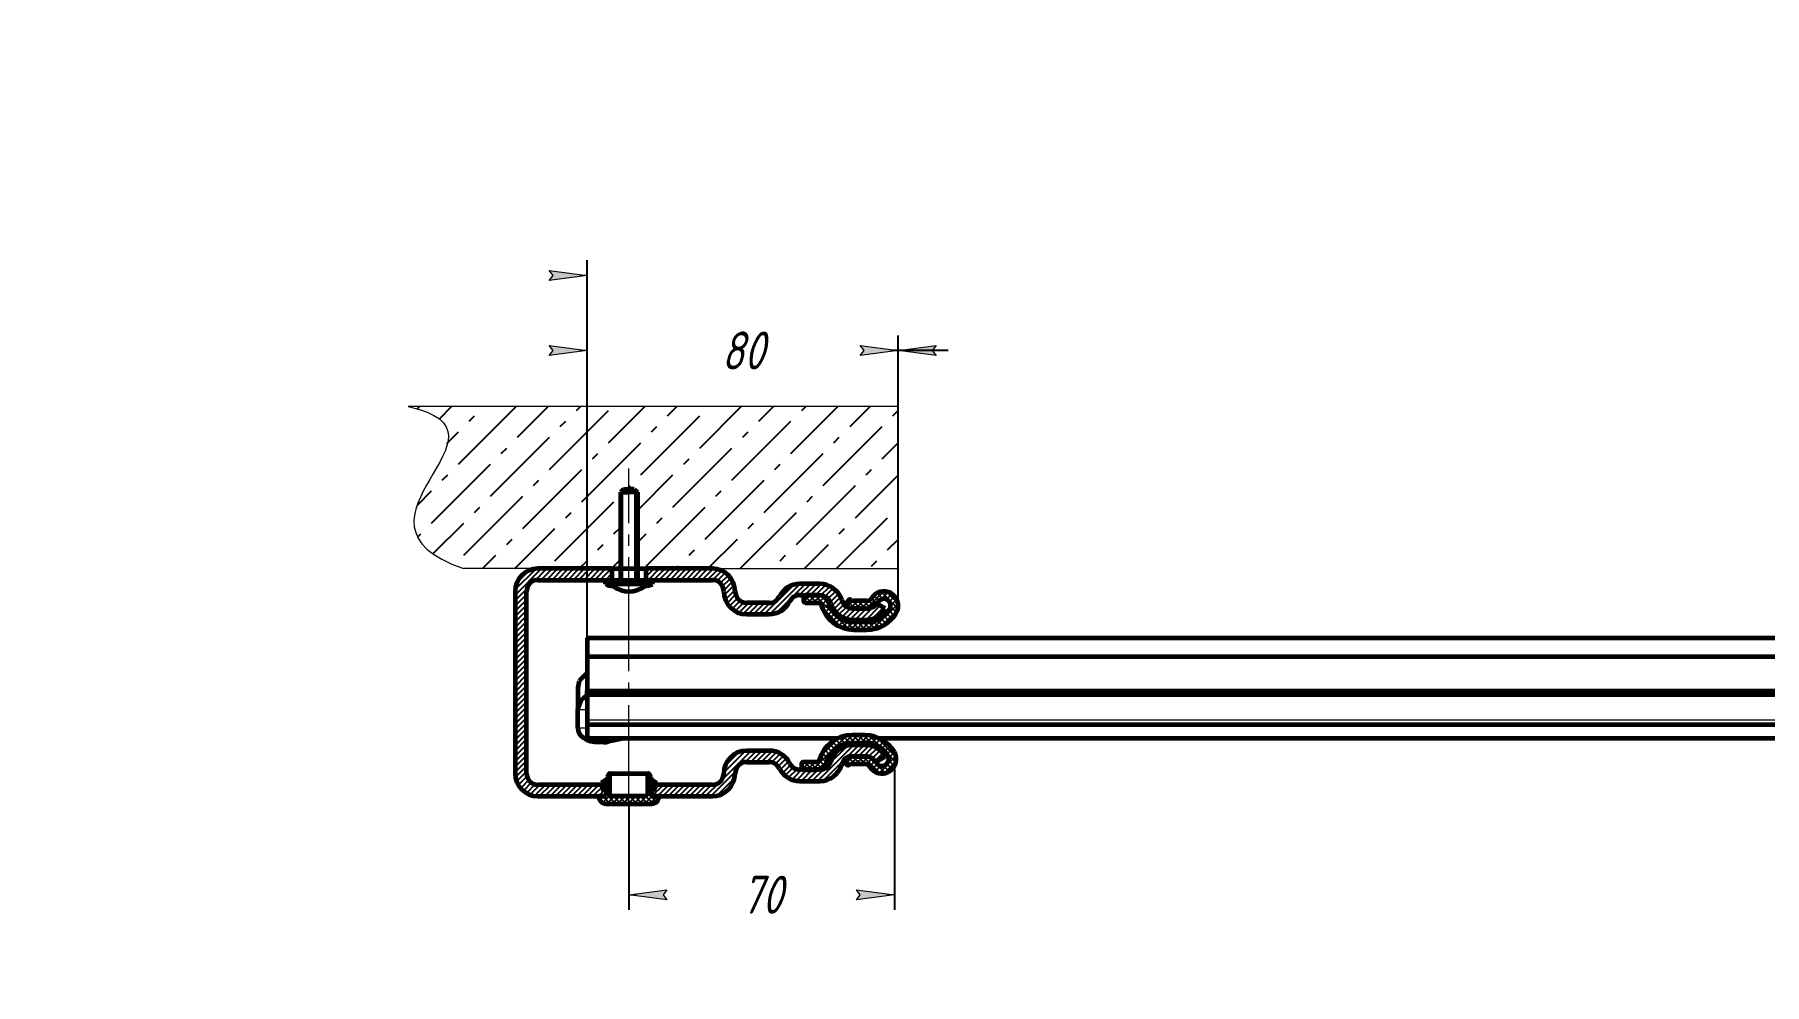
# Model space of a CAD drawing. Header units: millimetres. Extents: x 0 to 841, y 0 to 594.
# Drawn here: x 0 to 228, y 0 to 125.2 of the extents above; entities that cross this region are included whole.
import ezdxf

# ---------------------------------------------------------------- set-up
doc = ezdxf.new("R2010")
doc.units = ezdxf.units.MM
for name, pattern in [('K5LT_AXLED', [19.5, 15, -1.5, 1.5, -1.5]), ('K5LT_BASIC', [0]), ('K5LT_THIN', [0])]:
    doc.linetypes.add(name, pattern=pattern)
doc.layers.add('Системный слой', color=7, linetype='Continuous')
doc.layers.add('Системный слой (1)', color=7, linetype='Continuous', true_color=0x909090)
doc.styles.add('KDIMTEXTSTYLE', font='GOST_AU.SHX', dxfattribs={"width": 0.96, "oblique": 15, "height": 5})
doc.dimstyles.new('KDIMSTYLE (0.50)', dxfattribs={"dimtxt": 5, "dimasz": 1, "dimexe": 2, "dimexo": 0, "dimgap": 1, "dimtad": 1, "dimlfac": 2, "dimtxsty": 'KDIMTEXTSTYLE', "dimsah": 1, "dimcen": 0, "dimdle": 1, "dimadec": 0, "dimazin": 0, "dimtfac": 0.667, "dimtmove": 0, "dimatfit": 3, "dimfxl": 1, "dimtvp": 1, "dimtolj": 1, "dimtzin": 0, "dimarcsym": 0})
pattern_1 = [(45, (0, 0), (-0.3535533905932737, 0.3535533905932738), []), (135, (0, 0), (-0.3535533905932738, -0.3535533905932737), [])]

# ---------------------------------------------------------------- blocks, each defined once
blk = doc.blocks.new('U556')
at = {"layer": 'Системный слой (1)', "color": 5, "linetype": 'K5LT_BASIC', "lineweight": 60, "true_color": 0x0000ff}
blk.add_line((72.8386064477993, 45.68804066407149), (263.4437334016526, 45.68804066407151), dxfattribs=at)
blk = doc.blocks.new('U557')
at = {"layer": 'Системный слой (1)', "color": 5, "linetype": 'K5LT_BASIC', "lineweight": 60, "true_color": 0x0000ff}
blk.add_line((72.8386064477993, 45.68804066407149), (263.4437334016526, 45.68804066407151), dxfattribs=at)
blk = doc.blocks.new('U558')
at = {"layer": 'Системный слой (1)', "color": 5, "linetype": 'K5LT_BASIC', "lineweight": 60, "true_color": 0x0000ff}
for p, q in [((72.83860644832032, 41.07293010038656), (71.80155631752083, 40.00372526796646)), ((71.80155631752083, 40.00372526796646), (71.58860644779952, 39.14408444997262))]:
    blk.add_line(p, q, dxfattribs=at)
blk = doc.blocks.new('U559')
at = {"layer": 'Системный слой (1)', "color": 5, "linetype": 'K5LT_BASIC', "lineweight": 60, "true_color": 0x0000ff}
for p, q in [((71.58860644779952, 36.2491703700337), (72.0520807088605, 37.49538949391295)), ((72.0520807088605, 37.49538949391295), (72.83860644832032, 38.17801602044763))]:
    blk.add_line(p, q, dxfattribs=at)
blk = doc.blocks.new('U560')
at = {"layer": 'Системный слой (1)', "color": 5, "linetype": 'K5LT_BASIC', "lineweight": 60, "true_color": 0x0000ff}
blk.add_line((72.8386064477993, 34.2546890715642), (263.6400706859918, 34.25468907156421), dxfattribs=at)
blk = doc.blocks.new('U561')
at = {"layer": 'Системный слой (1)', "color": 7, "linetype": 'K5LT_THIN', "lineweight": 18}
blk.add_line((72.8386064477993, 34.89531483199299), (263.6827444632124, 34.89531483199301), dxfattribs=at)
blk = doc.blocks.new('U562')
at = {"layer": 'Системный слой (1)', "color": 5, "linetype": 'K5LT_BASIC', "lineweight": 60, "true_color": 0x0000ff}
blk.add_line((72.8386064477993, 43.22522280690607), (263.2025840688638, 43.22522280690607), dxfattribs=at)
blk = doc.blocks.new('U563')
at = {"layer": 'Системный слой (1)', "color": 5, "linetype": 'K5LT_BASIC', "lineweight": 60, "true_color": 0x0000ff}
blk.add_line((72.8386064477993, 45.68804066407149), (263.4437334016526, 45.68804066407151), dxfattribs=at)
blk = doc.blocks.new('U564')
at = {"layer": 'Системный слой (1)', "color": 5, "linetype": 'K5LT_BASIC', "lineweight": 60, "true_color": 0x0000ff}
blk.add_line((72.8386064477993, 38.71407111226358), (263.4888517389797, 38.71407111226358), dxfattribs=at)
blk = doc.blocks.new('U565')
at = {"layer": 'Системный слой (1)', "color": 5, "linetype": 'K5LT_BASIC', "lineweight": 60, "true_color": 0x0000ff}
blk.add_line((72.8386064477993, 38.21567986925953), (263.5480060004689, 38.21567986925953), dxfattribs=at)
blk = doc.blocks.new('U566')
at = {"layer": 'Системный слой (1)', "color": 5, "linetype": 'K5LT_BASIC', "lineweight": 60, "true_color": 0x0000ff}
blk.add_line((72.8386064477993, 45.68804066407149), (263.4437334016526, 45.68804066407151), dxfattribs=at)
blk = doc.blocks.new('U567')
at = {"layer": 'Системный слой (1)', "color": 5, "linetype": 'K5LT_BASIC', "lineweight": 60, "true_color": 0x0000ff}
blk.add_line((72.8386064477993, 45.68804066407149), (263.4437334016526, 45.68804066407151), dxfattribs=at)
blk = doc.blocks.new('U568')
at = {"layer": 'Системный слой (1)', "color": 5, "linetype": 'K5LT_BASIC', "lineweight": 60, "true_color": 0x0000ff}
blk.add_line((72.8386064477993, 45.68804066407149), (263.4437334016526, 45.68804066407151), dxfattribs=at)
blk = doc.blocks.new('U569')
at = {"layer": 'Системный слой (1)', "color": 5, "linetype": 'K5LT_BASIC', "lineweight": 60, "true_color": 0x0000ff}
blk.add_line((72.8386064477993, 45.68804066407149), (263.4437334016526, 45.68804066407151), dxfattribs=at)
blk = doc.blocks.new('U570')
at = {"layer": 'Системный слой (1)', "color": 5, "linetype": 'K5LT_BASIC', "lineweight": 60, "true_color": 0x0000ff}
blk.add_line((72.8386064477993, 45.68804066407149), (263.4437334016526, 45.68804066407151), dxfattribs=at)
blk = doc.blocks.new('U571')
at = {"layer": 'Системный слой (1)', "color": 5, "linetype": 'K5LT_BASIC', "lineweight": 60, "true_color": 0x0000ff}
blk.add_line((72.8386064477993, 45.68804066407149), (263.4437334016526, 45.68804066407151), dxfattribs=at)
blk = doc.blocks.new('U572')
at = {"layer": 'Системный слой (1)', "color": 5, "linetype": 'K5LT_BASIC', "lineweight": 60, "true_color": 0x0000ff}
blk.add_line((72.8386064477993, 45.68804066407149), (263.4437334016526, 45.68804066407151), dxfattribs=at)
blk = doc.blocks.new('U573')
at = {"layer": 'Системный слой (1)', "color": 5, "linetype": 'K5LT_BASIC', "lineweight": 60, "true_color": 0x0000ff}
for p, q in [((72.8386064477993, 32.47013166586613), (105.9209884693728, 32.47013166586615)), ((111.2963577627331, 32.47013166586615), (263.4437333971864, 32.47013166586615))]:
    blk.add_line(p, q, dxfattribs=at)
blk = doc.blocks.new('U574')
at = {"layer": 'Системный слой (1)', "color": 5, "linetype": 'K5LT_BASIC', "lineweight": 60, "true_color": 0x0000ff}
blk.add_line((72.8386064477993, 45.68804066407149), (263.4437334016526, 45.68804066407151), dxfattribs=at)
blk = doc.blocks.new('U575')
at = {"layer": 'Системный слой (1)', "color": 5, "linetype": 'K5LT_BASIC', "lineweight": 60, "true_color": 0x0000ff}
blk.add_line((72.8386064477993, 45.68804066407149), (263.4437334016526, 45.68804066407151), dxfattribs=at)
blk = doc.blocks.new('U579')
at = {"layer": 'Системный слой (1)', "color": 5, "linetype": 'K5LT_BASIC', "lineweight": 60, "true_color": 0x0000ff}
blk.add_line((72.8386064477993, 45.68804066407149), (263.4437334016526, 45.68804066407151), dxfattribs=at)
blk = doc.blocks.new('U580')
at = {"layer": 'Системный слой (1)', "color": 5, "linetype": 'K5LT_BASIC', "lineweight": 60, "true_color": 0x0000ff}
blk.add_line((72.8386064477993, 45.68804066407149), (263.4437334016526, 45.68804066407151), dxfattribs=at)
blk = doc.blocks.new('U581')
at = {"layer": 'Системный слой (1)', "color": 5, "linetype": 'K5LT_BASIC', "lineweight": 60, "true_color": 0x0000ff}
blk.add_line((72.8386064477993, 45.68804066407149), (263.4437334016526, 45.68804066407151), dxfattribs=at)
blk = doc.blocks.new('U582')
at = {"layer": 'Системный слой (1)', "color": 5, "linetype": 'K5LT_BASIC', "lineweight": 60, "true_color": 0x0000ff}
blk.add_line((72.8386064477993, 45.68804066407149), (263.4437334016526, 45.68804066407151), dxfattribs=at)
blk = doc.blocks.new('U583')
at = {"layer": 'Системный слой (1)', "color": 5, "linetype": 'K5LT_BASIC', "lineweight": 60, "true_color": 0x0000ff}
blk.add_line((72.8386064477993, 45.68804066407149), (263.4437334016526, 45.68804066407151), dxfattribs=at)
blk = doc.blocks.new('U584')
at = {"layer": 'Системный слой (1)', "color": 5, "linetype": 'K5LT_BASIC', "lineweight": 60, "true_color": 0x0000ff}
blk.add_line((72.8386064477993, 45.68804066407149), (263.4437334016526, 45.68804066407151), dxfattribs=at)
blk = doc.blocks.new('U585')
at = {"layer": 'Системный слой (1)', "color": 5, "linetype": 'K5LT_BASIC', "lineweight": 60, "true_color": 0x0000ff}
blk.add_line((72.8386064477993, 45.68804066407149), (263.4437334016526, 45.68804066407151), dxfattribs=at)
blk = doc.blocks.new('U586')
at = {"layer": 'Системный слой (1)', "color": 5, "linetype": 'K5LT_BASIC', "lineweight": 60, "true_color": 0x0000ff}
blk.add_line((72.8386064477993, 45.68804066407149), (263.4437334016526, 45.68804066407151), dxfattribs=at)
blk = doc.blocks.new('U587')
at = {"layer": 'Системный слой (1)', "color": 5, "linetype": 'K5LT_BASIC', "lineweight": 60, "true_color": 0x0000ff}
blk.add_line((72.8386064477993, 45.68804066407149), (263.4437334016526, 45.68804066407151), dxfattribs=at)
blk = doc.blocks.new('U588')
at = {"layer": 'Системный слой (1)', "color": 5, "linetype": 'K5LT_BASIC', "lineweight": 60, "true_color": 0x0000ff}
blk.add_line((72.8386064477993, 45.68804066407149), (263.4437334016526, 45.68804066407151), dxfattribs=at)
blk = doc.blocks.new('U589')
at = {"layer": 'Системный слой (1)', "color": 5, "linetype": 'K5LT_BASIC', "lineweight": 60, "true_color": 0x0000ff}
blk.add_line((72.8386064477993, 45.68804066407149), (263.4437334016526, 45.68804066407151), dxfattribs=at)
blk = doc.blocks.new('U590')
at = {"layer": 'Системный слой (1)', "color": 5, "linetype": 'K5LT_BASIC', "lineweight": 60, "true_color": 0x0000ff}
blk.add_line((72.8386064477993, 45.68804066407149), (263.4437334016526, 45.68804066407151), dxfattribs=at)
blk = doc.blocks.new('U591')
at = {"layer": 'Системный слой (1)', "color": 5, "linetype": 'K5LT_BASIC', "lineweight": 60, "true_color": 0x0000ff}
blk.add_line((72.8386064477993, 45.68804066407149), (263.4437334016526, 45.68804066407151), dxfattribs=at)
blk = doc.blocks.new('KDIMARROW_01')
at = {"layer": 'Системный слой'}
blk.add_hatch(color=0, dxfattribs=at).paths.add_polyline_path([(0, 0), (-5, 0.658262491226197), (-4.5, 5.51091059616309e-16), (-5, -0.6582624912261956)])
at = {"layer": 'Системный слой', "color": 0, "linetype": 'K5LT_THIN', "lineweight": 18}
for p, q in [((-4.5, 5.51091059616309e-16), (-5, 0.658262491226197)), ((-5, 0.658262491226197), (0, 0)), ((0, 0), (-5, -0.6582624912261956)), ((-5, -0.6582624912261956), (-4.5, 5.51091059616309e-16))]:
    blk.add_line(p, q, dxfattribs=at)
at = {"layer": 'Системный слой (1)', "color": 0, "linetype": 'K5LT_THIN', "lineweight": 18}
blk.add_line((0, 0), (-1, 0), dxfattribs=at)

msp = doc.modelspace()

# ---------------------------------------------------------------- hatches: boundary and pattern name
at = {"layer": 'Системный слой (1)'}
h = msp.add_hatch(dxfattribs=at)
h.set_pattern_fill('Бетон', angle=45, style=0, pattern_type=0)
h.set_pattern_definition([(45, (0, 0), (-4.242640687119285, 4.242640687119286), [11, -5]), (45, (9.19238815542512, 9.192388155425117), (-4.242640687119285, 4.242640687119286), [1, -15]), (45, (3.535533905932738, 7.778174593052023), (-4.242640687119285, 4.242640687119286), [11, -5]), (45, (12.72792206135786, 16.97056274847714), (-4.242640687119285, 4.242640687119286), [1, -15])])
h.paths.add_polyline_path([(66.33860644779907, 54.81306331232977), (76.08860644779907, 54.8130633123298), (77.21362519054759, 54.8130633123298), (77.21321221597667, 64.88704216989015), (77.21360644779838, 64.88704216989015), (77.63548144779838, 65.30891716989015), (78.1979814477984, 65.30891716989021), (79.04173144779838, 65.30891716989015), (79.46360644779838, 64.88704216989015), (79.46835678309311, 64.88704216989015), (79.46338060518026, 54.8130633123298), (80.58860644779907, 54.8130633123298), (89.33860644779907, 54.8130633123298), (113.8293433722394, 54.8130633123298), (113.8293433722394, 76.18647451499669), (49.22934240962442, 76.18647451499669), (51.49739852743505, 75.5474186736866), (53.14611134155071, 74.7162385990174), (54.16622868589646, 73.66594017573838), (54.54230086838623, 72.3523644919253), (54.24497735451101, 70.69276774502939), (53.24366309050322, 68.5594858370293), (52.59192982101609, 67.42347388545316), (52.22652237584197, 66.79970873386249), (51.95155079690322, 66.32572020935187), (51.62072295144292, 65.74085081561884), (51.17311807931371, 64.90099826004105), (50.60226921074766, 63.65508063973078), (50.07360973992896, 61.80365561367663), (50.20198698629238, 59.66679270653373), (51.16980723618565, 57.96122014105669), (52.87144427935357, 56.52610212986538), (55.26354233408728, 55.29933030816107), (56.53860630176769, 54.81306331232977)])
h = msp.add_hatch(dxfattribs=at)
h.set_pattern_fill('Металл', angle=45, style=0, pattern_type=0)
h.set_pattern_definition([(45, (0, 0), (-0.3535533905932737, 0.3535533905932738), [])])
h.paths.add_polyline_path([(112.1376445534756, 49.56306331232977), (110.8386064477992, 50.31306331232977), (110.0011279096699, 49.63584126737481), (109.5395683421225, 49.56306331232977), (107.8386064477991, 49.56306331232977), (106.8333756838006, 49.94972997899644), (106.3976384089831, 50.6463966456631), (105.6072785923451, 51.96371640951847), (104.2684610006021, 52.7170871389999), (103.5157023313513, 52.81306331232977), (100.8697353219484, 52.81306331232977), (99.38471381069378, 52.41972997899644), (98.28909794016818, 51.34287071973718), (98.18231607251549, 51.1463966456631), (97.38916836303372, 50.41775632908445), (96.83860644779907, 50.31306331232977), (93.83860644779907, 50.31306331232977), (92.83337568380063, 50.69972997899644), (92.34639722479693, 51.66038183084829), (92.33860644779907, 51.81306331232977), (91.94527311446573, 53.29808482358438), (90.86841385520648, 54.39370069410998), (89.39040509800483, 54.81261609563546), (89.33860644779907, 54.81306331232977), (80.58860644779907, 54.81306331232977), (80.58860644779907, 53.31306331232977), (89.33860644779907, 53.31306331232977), (90.3438372117975, 52.9263966456631), (90.8308156708012, 51.96574479381125), (90.83860644779907, 51.81306331232977), (91.2319397811324, 50.32804180107517), (92.30879904039165, 49.23242593054957), (93.7868077975933, 48.81351052902409), (93.83860644779907, 48.81306331232977), (96.83860644779907, 48.81306331232977), (98.32362795905367, 49.20639664566311), (99.41924382957927, 50.28325590492237), (99.52602569723196, 50.47972997899645), (100.3191734067137, 51.20837029557509), (100.8697353219484, 51.31306331232977), (103.5157023313513, 51.31306331232977), (104.5209330953498, 50.9263966456631), (104.9566703701673, 50.22972997899643), (105.7470301868053, 48.91241021514107), (107.0858477785483, 48.15903948565965), (107.8386064477991, 48.06306331232977), (109.5395683421225, 48.06306331232977), (111.0245898533771, 48.45639664566311), (112.1202057239027, 49.53325590492237)])
h.paths.add_polyline_path([(76.08860644779907, 54.81306331232977), (66.33860644779907, 54.81306331232977), (64.85358493654446, 54.41972997899644), (63.75796906601886, 53.34287071973718), (63.33905366449338, 51.86486196253554), (63.33860644779907, 51.81306331232977), (63.33860644779907, 27.81306331232977), (63.7319397811324, 26.32804180107517), (64.80879904039166, 25.23242593054956), (66.2868077975933, 24.81351052902409), (66.33860644779907, 24.81306331232977), (75.33860644779907, 24.81306331232977), (75.33860644779907, 26.31306331232977), (66.33860644779907, 26.31306331232977), (65.33337568380063, 26.69972997899644), (64.84639722479693, 27.66038183084829), (64.83860644779907, 27.81306331232977), (64.83860644779907, 51.81306331232977), (65.22527311446574, 52.81829407632821), (66.18592496631759, 53.30527253533191), (66.33860644779907, 53.31306331232977), (76.08860644779907, 53.31306331232977)])
h.paths.add_polyline_path([(89.33860644779907, 26.31306331232977), (81.33860644779907, 26.31306331232977), (81.33860644779907, 24.81306331232977), (89.33860644779907, 24.81306331232977), (90.82362795905367, 25.20639664566311), (91.91924382957927, 26.28325590492236), (92.33815923110475, 27.76126466212401), (92.33860644779907, 27.81306331232977), (92.72527311446572, 28.81829407632821), (93.68592496631759, 29.3052725353319), (93.83860644779907, 29.31306331232977), (96.83860644779907, 29.31306331232977), (97.8438372117975, 28.92639664566311), (98.18231607251553, 28.47972997899645), (99.19467615688765, 27.3242529954221), (100.6462739778757, 26.82139738383688), (100.8697353219484, 26.81306331232977), (103.5157023313513, 26.81306331232977), (105.000723842606, 27.20639664566311), (106.0963397131316, 28.28325590492236), (106.3976384089832, 28.97972997899643), (107.0483187156553, 29.83799283995984), (107.8386064477991, 30.06306331232978), (109.5395683421225, 30.06306331232978), (110.5447991061209, 29.67639664566311), (110.8386064477991, 29.31306331232979), (112.1376445534758, 30.0630633123298), (111.0544971390266, 31.15246299957597), (109.5741017289448, 31.56286454661091), (109.5395683421225, 31.56306331232977), (107.8386064477991, 31.56306331232977), (106.3535849365445, 31.16972997899644), (105.2579690660189, 30.09287071973718), (104.9566703701672, 29.3963966456631), (104.3059900634951, 28.5381337846997), (103.5157023313513, 28.31306331232977), (100.8697353219484, 28.31306331232977), (99.86450455794994, 28.69972997899644), (99.52602569723192, 29.1463966456631), (98.5136656128598, 30.30187362923745), (97.06206779187174, 30.80472924082267), (96.83860644779907, 30.81306331232978), (93.83860644779907, 30.81306331232977), (92.35358493654446, 30.41972997899644), (91.25796906601886, 29.34287071973718), (90.83905366449338, 27.86486196253554), (90.83860644779907, 27.81306331232977), (90.45193978113241, 26.80783254833133), (89.49128792928055, 26.32085408932765)])
h = msp.add_hatch(dxfattribs=at)
h.set_pattern_fill('Неметалл', angle=45, style=0, pattern_type=0)
h.set_pattern_definition(pattern_1)
edge = h.paths.add_edge_path()
edge.add_line((103.6697222824608, 50.06534782648903), (104.5437989477416, 48.3919488958621))
edge.add_line((104.5437989477416, 48.3919488958621), (106.0267937063666, 47.22361651862404))
edge.add_line((106.0267937063666, 47.22361651862404), (107.8582981069059, 46.76550558378734))
edge.add_line((107.8582981069059, 46.76550558378734), (108.0081936014376, 46.76290079675785))
edge.add_line((108.0081936014376, 46.76290079675788), (109.7058306003773, 46.76290079675789))
edge.add_line((109.7058306003772, 46.76290079675788), (111.5518551281012, 47.1584598333054))
edge.add_line((111.5518551281012, 47.1584598333054), (113.0737252287584, 48.27568179203985))
edge.add_line((113.0737252287584, 48.27568179203985), (113.5775947483556, 48.96442374599539))
edge.add_line((113.5775947483557, 48.9644237459954), (113.8248650923078, 50.15554516387792))
edge.add_line((113.8248650923078, 50.15554516387792), (113.2989038992286, 51.25248530741875))
edge.add_line((113.2989038992286, 51.25248530741875), (112.2153527177706, 51.80550401623208))
edge.add_line((112.2153527177706, 51.80550401623208), (111.0184622985373, 51.58786629090835))
edge.add_line((111.0184622985373, 51.58786629090835), (110.3073077887158, 50.8992039071272))
edge.add_line((110.3073077887157, 50.89920390712714), (109.8702320128156, 50.58237329357867))
edge.add_line((109.8702320128156, 50.58237329357867), (109.7063169514419, 50.56306331232976))
edge.add_line((109.706316951442, 50.56306331232976), (108.0067830687276, 50.56306331232976))
edge.add_line((108.0067830687277, 50.56306303198372), (107.6073382745955, 50.68822047514954))
edge.add_line((107.6073382745955, 50.68822047514952), (107.4203210947741, 50.72867077556066))
edge.add_line((107.4203210947741, 50.72867077556066), (107.2597009298713, 50.6253547118401))
edge.add_line((107.2597009298713, 50.6253547118401), (106.97438334498, 50.21475286606777))
edge.add_line((106.97438334498, 50.21475286606776), (106.9336395935752, 50.02779939839961))
edge.add_line((106.9336395935752, 50.02779939839961), (107.0367034561743, 49.86701728925105))
edge.add_line((107.0367034561743, 49.86701728925107), (108.0067830687278, 49.56306359267579))
edge.add_line((108.0067830687276, 49.56306331232977), (109.707744963051, 49.56306331232977))
edge.add_line((109.707744963051, 49.56306331232976), (110.7907055685845, 49.95224236454304))
edge.add_line((110.7907055685845, 49.95224236454304), (111.1593782863522, 50.3757767937969))
edge.add_line((111.1593782863521, 50.37577679379689), (111.7058640091658, 50.79511003745704))
edge.add_line((111.7058640091658, 50.79511003745704), (112.388801149758, 50.70519965720293))
edge.add_line((112.388801149758, 50.70519965720293), (112.8081343934182, 50.15871393438925))
edge.add_line((112.8081343934182, 50.15871393438925), (112.7182240131641, 49.47577679379702))
edge.add_line((112.7182240131641, 49.47577679379702), (112.7018038766317, 49.44846469591616))
edge.add_line((112.7018038766318, 49.44846469591607), (111.52629319397, 48.27268709574724))
edge.add_line((111.52629319397, 48.27268709574724), (109.9412378483169, 47.77081272767579))
edge.add_line((109.9412378483169, 47.77081272767579), (109.7091554957609, 47.76290079675788))
edge.add_line((109.7091554957608, 47.76290079675788), (108.0081936014376, 47.76290079675786))
edge.add_line((108.0081936014375, 47.76290079675785), (106.3933871486421, 48.15872708456746))
edge.add_line((106.3933871486421, 48.15872708456746), (105.1426074327861, 49.25409388729331))
edge.add_line((105.1426074327861, 49.25409388729331), (104.6315236066052, 50.33921616923899))
edge.add_line((104.6315236066044, 50.33921616924212), (103.9992020035507, 51.13932203118274))
edge.add_line((103.9992020035507, 51.13932203118274), (103.33465237167, 51.31421616924213))
edge.add_line((103.33465237167, 51.31421616924213), (101.5886064477986, 51.31421616924212))
edge.add_line((101.5886064477986, 51.31421616924212), (101.411829752502, 51.24099286453875))
edge.add_line((101.411829752502, 51.24099286453875), (101.3386064477986, 51.06421616924212))
edge.add_line((101.3386064477986, 51.06421616924212), (101.3386064477986, 50.56421616924212))
edge.add_line((101.3386064477986, 50.56421616924212), (101.411829752502, 50.38743947394548))
edge.add_line((101.411829752502, 50.38743947394548), (101.5886064477986, 50.31421616924212))
edge.add_line((101.5886064477986, 50.31421616924212), (103.33465237167, 50.31421616924213))
edge.add_line((103.33465237167, 50.31421616924213), (103.3346523716696, 50.31421566951147))
edge.add_line((103.3346523716694, 50.31421566951147), (103.5821393622245, 50.21170289402866))
edge.add_line((103.5821393622245, 50.21170289402866), (103.6697222824608, 50.06534782648903))
h = msp.add_hatch(dxfattribs=at)
h.set_pattern_fill('Металл', angle=-45, style=0, pattern_type=0)
h.set_pattern_definition([(-45, (0, 0), (0.3535533905932737, 0.3535533905932738), [])])
h.paths.add_polyline_path([(447.1060363035638, 38.21567986925959), (447.1060363035638, 38.71407111226378), (268.4892774079381, 38.71407111226377), (268.5482441095378, 38.21567986925973)])
h.paths.add_polyline_path([(263.5480060004689, 38.21567986925955), (263.5254244523237, 38.41819166127534), (263.4888517389799, 38.71407111226358), (72.83860644779952, 38.71407111226389), (72.83860644779952, 38.21567986925953)])
h = msp.add_hatch(dxfattribs=at)
h.set_pattern_fill('Неметалл', angle=45, style=0, pattern_type=0)
h.set_pattern_definition(pattern_1)
edge = h.paths.add_edge_path()
edge.add_line((107.7581936014383, 32.86322582790166), (105.912461362341, 32.46630455186691))
edge.add_line((105.912461362341, 32.46630455186691), (104.3914160213516, 31.34795976224871))
edge.add_line((104.3914160213516, 31.34795976224871), (103.4621475728869, 29.70456871064235))
edge.add_line((103.4621475728869, 29.70456871064235), (103.4197222824615, 29.56077879817047))
edge.add_line((103.4197222824615, 29.56077879817047), (103.2500715092036, 29.35346913905109))
edge.add_line((103.2500715092036, 29.35346913905109), (103.0846523716701, 29.31191095514804))
edge.add_line((103.0846523716702, 29.31191095514804), (103.0846523716707, 29.31191045541738))
edge.add_line((103.0846523716707, 29.31191045541738), (101.3386064477993, 29.31191045541739))
edge.add_line((101.3386064477993, 29.31191045541739), (101.1618297525027, 29.23868715071403))
edge.add_line((101.1618297525027, 29.23868715071403), (101.0886064477993, 29.06191045541739))
edge.add_line((101.0886064477993, 29.06191045541739), (101.0886064477993, 28.56191045541739))
edge.add_line((101.0886064477993, 28.56191045541739), (101.1618297525027, 28.38513376012075))
edge.add_line((101.1618297525027, 28.38513376012075), (101.3386064477993, 28.31191045541739))
edge.add_line((101.3386064477993, 28.31191045541739), (103.0846523716707, 28.31191045541738))
edge.add_line((103.0846523716707, 28.31191045541738), (104.0289152445583, 28.69709564060256))
edge.add_line((104.0289152445583, 28.69709564060256), (104.381523606605, 29.28691045541739))
edge.add_line((104.3815236066058, 29.28691045542052), (105.1897933020955, 30.73983111033042))
edge.add_line((105.1897933020955, 30.73983111033042), (106.5766172243446, 31.65689039891997))
edge.add_line((106.5766172243446, 31.65689039891997), (107.7581936014382, 31.86322582790166))
edge.add_line((107.7581936014383, 31.86322582790164), (109.4591554957615, 31.86322582790163))
edge.add_line((109.4591554957616, 31.86322582790164), (111.073961948557, 31.467399540092))
edge.add_line((111.073961948557, 31.467399540092), (112.324741664413, 30.37203273736615))
edge.add_line((112.324741664413, 30.37203273736615), (112.4518038766325, 30.17766192874344))
edge.add_line((112.4518038766324, 30.17766192874335), (112.5658361731488, 29.49833604978031))
edge.add_line((112.5658361731488, 29.49833604978031), (112.1661132476396, 28.93734710398898))
edge.add_line((112.1661132476396, 28.93734710398898), (111.4867873686765, 28.82331480747253))
edge.add_line((111.4867873686765, 28.82331480747253), (110.9257984228852, 29.22303773298176))
edge.add_line((110.9257984228852, 29.22303773298176), (110.9093782863528, 29.25034983086262))
edge.add_line((110.9093782863529, 29.25034983086262), (110.0115218238304, 29.97015381843541))
edge.add_line((110.0115218238304, 29.97015381843541), (109.4577449630517, 30.06306331232976))
edge.add_line((109.4577449630517, 30.06306331232975), (107.7567830687285, 30.06306331232975))
edge.add_line((107.7567830687285, 30.06306303198372), (106.786703456175, 29.75910933540845))
edge.add_line((106.786703456175, 29.75910933540845), (106.6835703814473, 29.59794103440326))
edge.add_line((106.6835703814473, 29.59794103440326), (106.7243833449806, 29.41137375859174))
edge.add_line((106.7243833449807, 29.41137375859174), (107.009700929872, 29.00077191281941))
edge.add_line((107.009700929872, 29.0007719128194), (107.1707071775358, 28.89738603097419))
edge.add_line((107.1707071775358, 28.89738603097419), (107.3573382745961, 28.93790614950997))
edge.add_line((107.3573382745962, 28.93790614950997), (107.7567830687284, 29.06306359267577))
edge.add_line((107.7567830687283, 29.06306331232975), (109.4563169514427, 29.06306331232976))
edge.add_line((109.4563169514425, 29.06306331232976), (109.9550565559661, 28.85648238765406))
edge.add_line((109.9550565559661, 28.85648238765406), (110.0573077887163, 28.72692271753237))
edge.add_line((110.0573077887165, 28.72692271753231), (110.9822362489117, 27.93672008614105))
edge.add_line((110.9822362489117, 27.93672008614105), (112.1968984748918, 27.86957448380102))
edge.add_line((112.1968984748918, 27.86957448380102), (113.203288821095, 28.55301528314339))
edge.add_line((113.203288821095, 28.55301528314339), (113.588792106668, 29.7068350576095))
edge.add_line((113.588792106668, 29.7068350576095), (113.3275947483564, 30.66170287866412))
edge.add_line((113.3275947483563, 30.66170287866413), (112.0436917677479, 32.0458512250266))
edge.add_line((112.0436917677479, 32.0458512250266), (110.3053705439939, 32.78240592862942))
edge.add_line((110.3053705439939, 32.78240592862942), (109.4558306003779, 32.86322582790164))
edge.add_line((109.455830600378, 32.86322582790163), (107.7581936014383, 32.86322582790164))
h = msp.add_hatch(dxfattribs=at)
h.set_pattern_fill('Неметалл', angle=45, style=0, pattern_type=0)
h.set_pattern_definition(pattern_1)
h.paths.add_polyline_path([(75.33860644780111, 23.81306331232963), (81.33860644780134, 23.81306331232967), (82.04571322898789, 24.10595653114312), (82.33860644780134, 24.81306331232967), (81.28860644780139, 24.81306331232967), (81.28860644780139, 25.76306331232966), (81.98860644780143, 25.76306331232968), (81.33860644780134, 26.26306331232967), (81.33860644780134, 26.56306331232967), (81.98860644780143, 26.56306331232967), (81.21360644780134, 27.06306331232967), (81.21360644780134, 27.31306331232967), (80.9774261079139, 27.78542399210467), (80.94851613666475, 27.8104974772322), (80.93270474836413, 27.81306331232966), (80.83860644780134, 27.81306331232967), (80.83860644780134, 24.81306331232966), (75.83860644780134, 24.81306331232967), (75.83860644780134, 27.81306331232966), (75.74450814723878, 27.81306331232967), (75.70915280817945, 27.798418651389), (75.69978678768894, 27.78542399210467), (75.46360644780134, 27.31306331232967), (75.46360644780134, 27.06306331232967), (74.68860644780125, 26.56306331232967), (75.33860644780134, 26.56306331232967), (75.33860644780134, 26.26306331232967), (74.68860644780125, 25.76306331232966), (75.3886064478013, 25.76306331232967), (75.3886064478013, 24.81306331232967), (74.33860644780134, 24.81306331232967), (74.63149966661479, 24.10595653114312)])

# ---------------------------------------------------------------- linework, layer by layer
at = {"layer": 'Системный слой (1)', "color": 7, "linetype": 'K5LT_THIN', "lineweight": 18}
for p, q in [((113.8293433722394, 76.18647451499669), (49.22934240962442, 76.18647451499669)), ((113.8293433722394, 54.8130633123298), (113.8293433722394, 76.18647451499669)), ((77.55110646120943, 53.31306331232992), (77.55110646120943, 64.88704216989021)), ((79.12610643438734, 53.31306331232992), (79.12610643438734, 64.88704216989021)), ((66.33860644779907, 54.81306331232977), (56.53860630176769, 54.81306331232977)), ((80.58860644779907, 54.8130633123298), (113.8293433722394, 54.8130633123298)), ((71.58860644779952, 36.24917037003374), (72.83860644779952, 36.2491703700337)), ((71.58860644779952, 33.83387357467524), (72.83860644779952, 33.83387357467524)), ((74.33860644779952, 31.93614037832219), (74.33860644779952, 32.47013166586613)), ((74.97678238882258, 31.93614037832219), (74.97678238882258, 32.47013166586613)), ((75.68558348834131, 32.01038371850198), (75.68558348834131, 32.47013166586613))]:
    msp.add_line(p, q, dxfattribs=at)
at = {"layer": 'Системный слой (1)', "color": 30, "linetype": 'K5LT_AXLED', "lineweight": 18, "true_color": 0xff8000}
msp.add_line((78.33860644780017, 21.81306331232969), (78.3386064477983, 68.01204216989021), dxfattribs=at)
at = {"layer": 'Системный слой (1)', "color": 5, "linetype": 'K5LT_BASIC', "lineweight": 60, "true_color": 0x0000ff}
for p, q in [((77.21321221597667, 64.88704216989015), (77.21368668182777, 53.3130633123302)), ((77.21321221597667, 64.88704216989015), (78.19798144779838, 64.88704216989015)), ((77.63548144779838, 65.30891716989015), (77.21360644779838, 64.88704216989015)), ((77.63548144779838, 65.30891716989015), (78.19798144779838, 65.30891716989015)), ((79.04173144779838, 65.30891716989015), (78.1979814477984, 65.30891716989021)), ((79.46835678309311, 64.88704216989015), (78.1979814477984, 64.88704216989015)), ((79.04173144779838, 65.30891716989015), (79.46360644779838, 64.88704216989015)), ((79.46835678309311, 64.88704216989015), (79.4626396599217, 53.3130633123302)), ((76.08860644779907, 54.8130633123298), (66.33860644779907, 54.81306331232977)), ((76.08860644779907, 54.8130633123298), (80.58860644779907, 54.8130633123298)), ((76.08860644779907, 54.8130633123298), (76.08860644779907, 53.3130633123298)), ((80.58860644779907, 54.8130633123298), (80.58860644779907, 53.3130633123298)), ((89.33860644779907, 54.8130633123298), (80.58860644779907, 54.8130633123298)), ((66.33860644779907, 53.31306331232977), (76.08860644779907, 53.3130633123298)), ((75.24485644779838, 52.75056331232992), (75.24485644779838, 53.31306331232992)), ((81.43235644779804, 52.75056331232992), (75.24485644779838, 52.75056331232992)), ((76.08860644779907, 53.3130633123298), (80.58860644779907, 53.3130633123298)), ((80.58860644779907, 53.3130633123298), (89.33860644779907, 53.3130633123298)), ((81.43235644779804, 52.75056331232992), (81.43235644779804, 53.31306331232992)), ((103.5157023313513, 52.81306331232979), (100.8697353219484, 52.81306331232979)), ((63.33860644779907, 51.81306331232977), (63.33860644779907, 27.81306331232979)), ((64.83860644779907, 27.81306331232979), (64.83860644779907, 51.81306331232977)), ((96.83860644779907, 50.31306331232979), (93.83860644779907, 50.31306331232979)), ((100.8697353219484, 51.31306331232979), (103.5157023313513, 51.31306331232979)), ((101.3386064477986, 51.06421616924212), (101.3386064477986, 50.56421616924212)), ((103.3346523716698, 51.31421616924213), (101.5886064477986, 51.31421616924212)), ((101.5886064477986, 50.31421616924212), (103.3346523716696, 50.31421591937679)), ((107.2597009298713, 50.62535471184009), (106.9743833449797, 50.21475286606777)), ((109.7063169514417, 50.56306331232976), (108.0067830687276, 50.56306317215675)), ((112.1376445534756, 49.56306331232977), (110.8386064477991, 50.31306331232977)), ((93.83860644779907, 48.81306331232979), (96.83860644779907, 48.81306331232979)), ((109.5395683421225, 49.56306331232979), (107.8386064477991, 49.56306331232979)), ((107.8386064477991, 48.06306331232977), (109.5395683421225, 48.06306331232979)), ((108.0067830687276, 49.56306345250277), (109.7077449630508, 49.56306331232976)), ((113.8293433722394, 49.73647412086098), (113.8293433722394, 50.1151899439319)), ((72.8386064477993, 45.68804066407149), (72.8386064477993, 43.22522280690607)), ((109.7091554957608, 47.76290079675788), (108.0081936014374, 47.76290079675786)), ((108.0081936014376, 46.76290079675786), (109.7058306003771, 46.76290079675788)), ((72.8386064477993, 43.22522280690607), (72.8386064477993, 38.71407111226358)), ((71.58860644779952, 39.14408444997262), (71.58860644779952, 36.24917037003374)), ((72.8386064477993, 38.21567986925953), (72.8386064477993, 38.71407111226358)), ((72.8386064477993, 38.21567986925953), (72.8386064477993, 34.89531483199299)), ((71.58860644779952, 33.83387357467527), (71.58860644779952, 36.24917037003374)), ((72.8386064477993, 34.89531483199299), (72.8386064477993, 34.2546890715642)), ((72.8386064477993, 34.2546890715642), (72.8386064477993, 32.47013166586613)), ((74.97678238882258, 31.93614037832219), (74.33860644779952, 31.93614037832219)), ((77.83422041369181, 32.47013166586613), (75.68558348834131, 32.01038371850198)), ((109.4558306003778, 32.86322582790163), (107.7581936014381, 32.86322582790164)), ((96.83860644779907, 30.81306331232979), (93.83860644779907, 30.81306331232979)), ((109.4577449630515, 30.06306331232975), (107.7567830687283, 30.06306317215673)), ((107.7581936014381, 31.86322582790164), (109.4591554957615, 31.86322582790163)), ((109.5395683421225, 31.56306331232979), (107.8386064477991, 31.56306331232977)), ((107.8386064477991, 30.06306331232978), (109.5395683421225, 30.0630633123298)), ((110.8386064477991, 29.3130633123298), (112.1376445534756, 30.06306331232981)), ((75.69978678768848, 27.78542399210467), (75.46360644780111, 27.31306331232967)), ((75.83860644780111, 27.81306331232967), (75.74450814723832, 27.81306331232971)), ((75.83860644780111, 27.81306331232967), (80.83860644780111, 27.81306331232967)), ((75.83860644780111, 24.81306331232967), (75.83860644780111, 27.81306331232967)), ((80.83860644780111, 24.81306331232967), (80.83860644780111, 27.81306331232967)), ((80.93270474836345, 27.81306331232971), (80.83860644780111, 27.81306331232967)), ((80.97742610791374, 27.78542399210467), (81.21360644780111, 27.31306331232967)), ((93.83860644779907, 29.31306331232979), (96.83860644779907, 29.31306331232979)), ((103.5157023313513, 28.31306331232979), (100.8697353219484, 28.31306331232979)), ((101.0886064477993, 29.06191045541738), (101.0886064477993, 28.56191045541738)), ((103.0846523716702, 29.3119107052827), (101.3386064477993, 29.31191045541738)), ((101.3386064477993, 28.31191045541738), (103.0846523716705, 28.31191045541737)), ((106.7243833449804, 29.41137375859174), (107.009700929872, 29.0007719128194)), ((107.7567830687283, 29.06306345250275), (109.4563169514424, 29.06306331232975)), ((75.33860644779907, 26.31306331232979), (66.33860644779907, 26.31306331232979)), ((75.46360644780111, 27.06306331232967), (74.68860644780102, 26.56306331232968)), ((74.68860644780102, 26.56306331232968), (75.33860644780111, 26.56306331232967)), ((75.33860644780066, 26.26306331232973), (74.68860644780102, 25.76306331232968)), ((74.68860644780102, 25.76306331232968), (75.38860644780107, 25.76306331232967)), ((75.33860644780111, 26.56306331232967), (75.33860644780066, 26.26306331232973)), ((75.33860644779907, 26.31306331232979), (75.33860644779907, 24.81306331232978)), ((75.38860644780107, 25.76306331232967), (75.38860644780061, 24.81306331232974)), ((75.46360644780111, 27.31306331232967), (75.46360644780111, 27.06306331232967)), ((81.21360644780111, 27.31306331232967), (81.21360644780111, 27.06306331232967)), ((81.21360644780111, 27.06306331232967), (81.9886064478012, 26.56306331232967)), ((81.28860644780116, 25.76306331232967), (81.9886064478012, 25.76306331232967)), ((81.28860644780116, 25.76306331232967), (81.2886064478007, 24.81306331232974)), ((81.33860644780111, 26.56306331232967), (81.33860644780066, 26.26306331232973)), ((81.33860644780111, 26.56306331232967), (81.9886064478012, 26.56306331232967)), ((81.33860644779907, 26.31306331232979), (81.33860644779907, 24.81306331232978)), ((89.33860644779907, 26.31306331232979), (81.33860644779907, 26.31306331232979)), ((81.33860644780066, 26.26306331232973), (81.9886064478012, 25.76306331232967)), ((100.8697353219484, 26.81306331232979), (103.5157023313513, 26.81306331232979)), ((66.33860644779907, 24.81306331232979), (75.33860644779907, 24.81306331232978)), ((75.38860644780107, 24.81306331232967), (74.33860644780066, 24.81306331232974)), ((75.33860644780088, 23.81306331232967), (81.33860644780088, 23.81306331232967)), ((80.83860644780111, 24.81306331232967), (75.83860644780111, 24.81306331232967)), ((82.33860644780066, 24.81306331232974), (81.28860644780116, 24.81306331232967)), ((81.33860644779907, 24.81306331232978), (89.33860644779907, 24.81306331232979))]:
    msp.add_line(p, q, dxfattribs=at)
for centre, radius, start, end in [((66.33860644779907, 51.8130633123298), 3, 90, 180), ((89.33860644779907, 51.8130633123298), 3, 0, 90), ((66.33860644779907, 51.8130633123298), 1.5, 90, 180), ((78.3386064477977, 62.52069198880008), 10.24825367646975, 252.4294025642311, 258.2826750810464), ((78.33860644779838, 55.27135600561556), 3.477042693285518, 233.2325209186355, 306.7674790813635), ((78.3386064477977, 62.5206919888013), 10.24825367647123, 281.7173249189534, 287.5705974357693), ((89.33860644779907, 51.8130633123298), 1.5, 0, 90), ((100.8697353219484, 49.81306331232979), 3, 90, 153.612200038757), ((103.5157023313513, 49.81306331232979), 3, 16.12762021316079, 90), ((93.83860644779907, 51.81306331232979), 3, 180, 270), ((93.83860644779907, 51.81306331232979), 1.5, 180, 270), ((96.83860644779907, 51.81306331232979), 1.5, 270, 333.612200038757), ((96.83860644779907, 51.81306331232979), 3, 270, 333.612200038757), ((100.8697353219484, 49.81306331232979), 1.5, 90, 153.6122000387569), ((101.5886064477984, 51.0642161692421), 0.2500000000000004, 90.00000000000031, 180), ((101.5886064477984, 50.5642161692421), 0.2500000000000006, 180, 270.0000000000003), ((103.3346523716698, 49.96421616924205), 1.350000000000065, 16.12762021316242, 90.00000000000051), ((103.3346520005032, 49.96421605721557), 0.3499996122960843, 16.79499870291769, 89.99993923922803), ((103.5157023313513, 49.81306331232979), 1.5, 16.12762021316079, 90), ((108.0115184968208, 51.26824713252969), 3.505347912638399, 195.3688812938289, 269.9456537536037), ((107.8386064477991, 51.06306331232979), 3, 196.1276202131608, 270), ((107.8386064477991, 51.06306331232979), 1.5, 196.1276202131609, 270), ((107.1796842678659, 50.07209407362201), 0.2500000000000001, 145.2054700410271, 235.1155512193592), ((107.4650018527573, 50.48269591939436), 0.25, 55.29538886268235, 145.2054700410266), ((108.006782980887, 51.26306318591834), 0.7000001539346201, 235.205470080585, 270.0000071898374), ((109.5395683421225, 51.06306331232979), 1.5, 270, 329.9999999999998), ((109.7063215186636, 51.26838573333421), 0.7053224210192404, 269.9996289887676, 328.43787349527), ((109.7063169514417, 51.26839272420844), 1.705330009773955, 270.0479784249295, 328.4375838078474), ((111.9389122957111, 49.9258320323964), 1.899891068920805, 329.6000259655514, 149.1808211252561), ((111.9388011497579, 49.92577679379694), 0.8999999999999385, 327.9711119602876, 150.000000000003), ((108.0115141309593, 51.26824207037346), 4.505342497264845, 195.4854021009581, 269.9577718353938), ((108.006783156568, 51.26306343874141), 1.699999846065621, 235.2054700573109, 269.9999970394793), ((109.5395683421225, 51.06306331232979), 3, 270, 329.9999999999999), ((109.7058349657875, 51.26824268219696), 4.505341885441201, 269.9999444837693, 329.2460225766026), ((109.7058306003771, 51.26824713252971), 3.505347912638398, 270.0543462463973, 328.7251096324127), ((107.7615141309602, 28.35788455428604), 4.505342497264845, 90.04222816460623, 164.514597899042), ((109.4558349657884, 28.35788394246255), 4.505341885441202, 30.75397742339742, 90.00005551623073), ((93.83860644779907, 27.81306331232979), 3, 90, 180), ((96.83860644779907, 27.81306331232979), 3, 26.38779996124297, 90), ((107.7615184968217, 28.35787949212981), 3.505347912638399, 90.05434624639638, 164.6311187061712), ((107.8386064477991, 28.56306331232979), 3, 90, 163.8723797868392), ((107.8386064477991, 28.56306331232979), 1.5, 90, 163.8723797868392), ((106.9296842678668, 29.55403255103747), 0.2500000000000001, 124.8844487806408, 214.7945299589729), ((107.7567831565689, 28.36306318591809), 1.699999846065621, 90.0000029605207, 124.7945299426891), ((109.4563169514427, 28.35773390045107), 1.705330009773955, 31.56241619215269, 89.95202157507057), ((109.455830600378, 28.3578794921298), 3.505347912638398, 31.27489036758743, 89.94565375360281), ((109.5395683421225, 28.5630633123298), 3.000000000000006, 30.00000000000042, 90), ((109.5395683421225, 28.5630633123298), 1.500000000000006, 30.00000000000037, 90), ((111.688912295712, 29.70029459226308), 1.899891068920805, 210.8191788747439, 30.39997403444865), ((111.688801149759, 29.70034983086254), 0.8999999999999385, 209.999999999997, 32.02888803971243), ((66.33860644779907, 27.81306331232979), 3, 180, 269.9999999999999), ((66.33860644779907, 27.81306331232979), 1.5, 180, 269.9999999999999), ((75.74450814723832, 27.76306331232967), 0.05000000000000071, 90, 153.4349488229223), ((80.93270474836345, 27.76306331232967), 0.05000000000000071, 26.56505117707774, 90), ((89.33860644779907, 27.81306331232979), 1.5, 270, 0), ((89.33860644779907, 27.81306331232979), 3, 270, 0), ((93.83860644779907, 27.81306331232979), 1.5, 90, 180), ((96.83860644779907, 27.81306331232979), 1.5, 26.38779996124302, 90), ((100.8697353219484, 29.81306331232979), 3, 206.3877999612429, 270), ((100.8697353219484, 29.81306331232979), 1.5, 206.3877999612429, 270), ((101.3386064477993, 29.06191045541738), 0.2500000000000006, 89.99999999999974, 180), ((101.3386064477993, 28.56191045541738), 0.2500000000000004, 180, 269.9999999999997), ((103.0846520005041, 29.66191056744393), 0.3499996122960844, 270.000060760772, 343.2050012970823), ((103.0846523716707, 29.66191045541743), 1.350000000000065, 269.9999999999995, 343.8723797868377), ((103.5157023313513, 29.81306331232979), 1.5, 270, 343.8723797868392), ((103.5157023313513, 29.81306331232979), 3, 270, 343.8723797868392), ((107.2150018527582, 29.14343070526513), 0.25, 214.7945299589733, 304.7046111373177), ((107.7567829808879, 28.36306343874116), 0.70000015393462, 89.99999281016257, 124.7945299194149), ((109.4563215186645, 28.3577408913253), 0.7053224210192404, 31.56212650473009, 90.00037101123246), ((75.33860644780088, 24.81306331232967), 1, 180, 270), ((81.33860644780088, 24.81306331232967), 1, 270, 0)]:
    msp.add_arc(centre, radius, start, end, dxfattribs=at)
for centre, major_axis, ratio, start_param, end_param in [((74.33860644779952, 33.83387357467524), (2.75, -6.735557395310443e-16), 0.6900847986738466, 3.141592653589793, 4.71238898038469), ((74.97678238882258, 33.745461678284), (2.5, -6.123233995736767e-16), 0.7237285199847223, 4.71238898038469, 4.999852185869973)]:
    msp.add_ellipse(centre, major_axis=major_axis, ratio=ratio, start_param=start_param, end_param=end_param, dxfattribs=at)
at = {"layer": 'Системный слой (1)', "color": 7, "linetype": 'K5LT_THIN', "lineweight": 18}
msp.add_open_spline([(49.22934240962442, 76.18647451499669), (65.10320825242239, 72.79961123681123), (38.58496024304041, 61.10590146195821), (56.53860630176769, 54.81306331232977)], degree=3, dxfattribs=at)

# ---------------------------------------------------------------- block references
at = {"layer": 'Системный слой (1)'}
for name in ['U556', 'U557', 'U563', 'U566', 'U567', 'U568', 'U569', 'U570', 'U571', 'U572', 'U574', 'U575', 'U579', 'U580', 'U581', 'U582', 'U583', 'U584', 'U585', 'U586', 'U587', 'U588', 'U589', 'U590', 'U591', 'U558', 'U562', 'U559', 'U564', 'U565', 'U561', 'U560', 'U573']:
    msp.add_blockref(name, (0, 0), dxfattribs=at)

# ---------------------------------------------------------------- dimensions: what is measured, and where the dimension line sits
at = {"layer": 'Системный слой (1)', "color": 7}
for base, p1, p2, location, text in [((72.8386064477993, 93.47491962890382), (447.1060363035635, 45.68804066407168), (72.8386064477993, 45.68804066407148), (264.8386064477993, 93.47491962890382), '\\A1;{\\H5.0;\\W0.965;\\Q15;\\Q15;l\\S^ 1;\\Q15;=}\\H5.0;\\W0.965;\\Q15;\\A1;{\\H5.0;\\W0.965;\\Q15;\\Q15;l\\S^ 2;\\Q15;+160}'), ((72.8386064477993, 83.57421233302061), (113.8293433722394, 50.11518994393191), (72.8386064477993, 45.68804066407148), (93.33397491001936, 83.57421233302061), '\\H5.0;\\W0.965;\\Q15;\\H5.0;\\W0.965;\\Q15;\\Q15;80'), ((113.8293433722394, 83.57421233302061), (405.6460973243413, 50.31487019338516), (113.8293433722394, 49.73647412086098), (266.8293433722395, 83.57421233302061), '\\H5.0;\\W0.965;\\Q15;\\A1;{\\H5.0;\\W0.965;\\Q15;\\Q15;l\\S^ 2;\\Q15;}'), ((113.3275947483564, 11.82119830785979), (78.33860644780009, 23.81306331232969), (113.3275947483564, 30.6617028786641), (95.83310059807823, 11.82119830785979), '\\H5.0;\\W0.965;\\Q15;\\H5.0;\\W0.965;\\Q15;\\Q15;70')]:
    msp.add_linear_dim(base=base, p1=p1, p2=p2, location=location, text=text, dimstyle='KDIMSTYLE (0.50)', override={"dimexo": 0, "dimblk1": 'KDIMARROW_01', "dimblk2": 'KDIMARROW_01', "dimse1": 0, "dimse2": 0, "dimclrt": 7, "dimtolj": 1}, dxfattribs=at).render()

doc.saveas('drawing.dxf')
